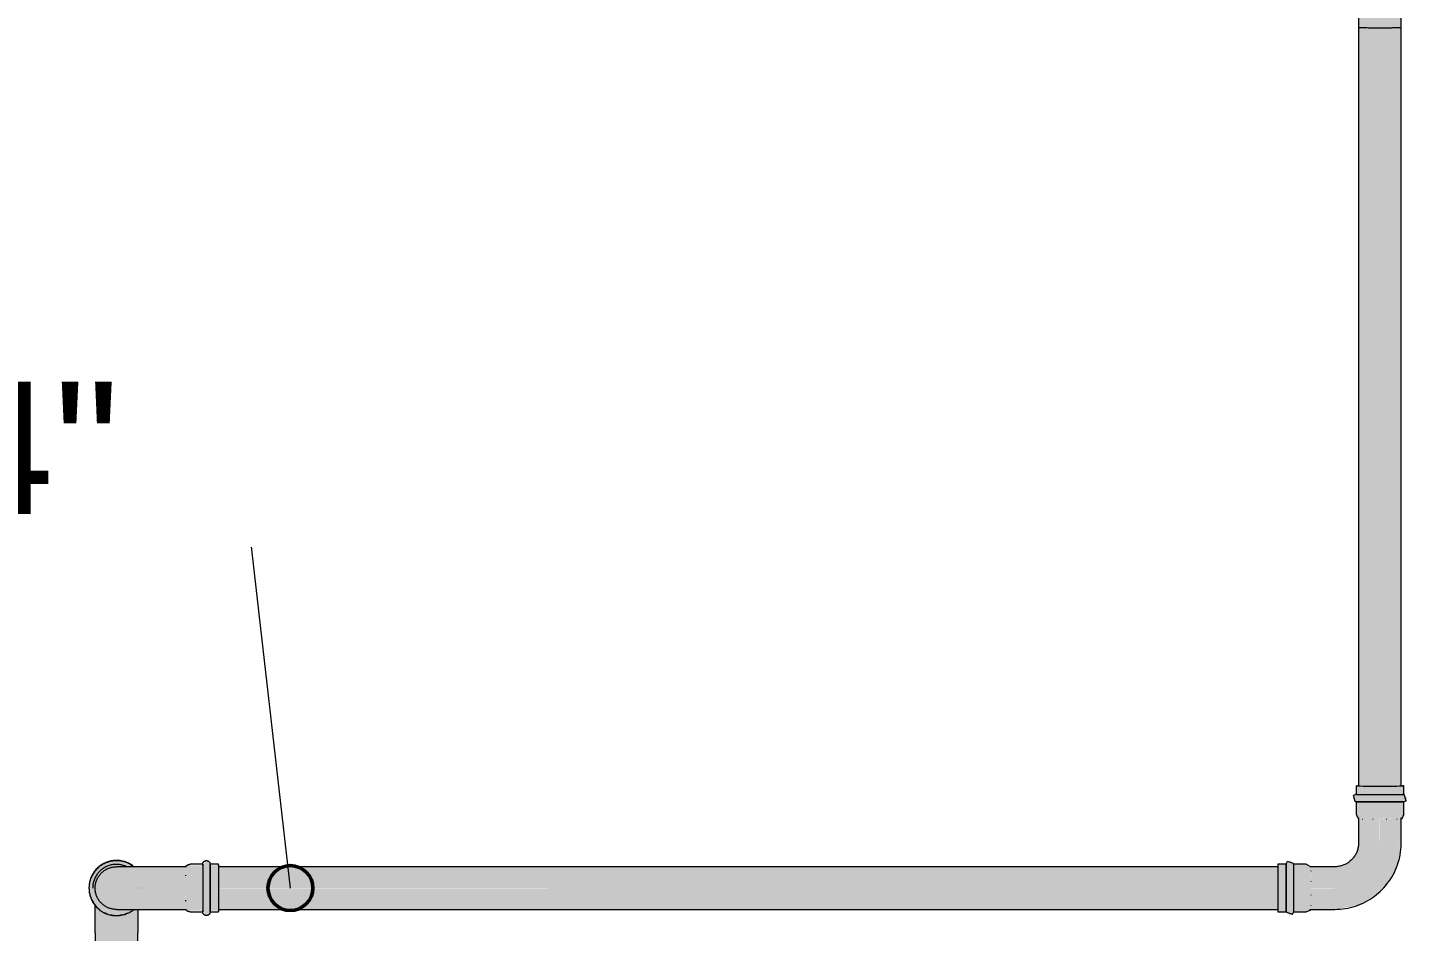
# Model space of a CAD drawing. Header units: inches. Extents: x -3385 to 41, y 7 to 1342.
# Drawn here: x -3025.1 to -2963.6, y 1121.2 to 1161.5 of the extents above; entities that cross this region are included whole.
import ezdxf

# ---------------------------------------------------------------- set-up
doc = ezdxf.new("R2010")
doc.units = ezdxf.units.IN
doc.header["$MEASUREMENT"] = 0
doc.layers.add('G-ANNO-DIMS', color=111, linetype='Continuous', lineweight=9)
doc.layers.add('P-PIPE', color=3, linetype='Continuous', lineweight=9)
doc.styles.add('Arial', font='arial.ttf', dxfattribs={"height": 5.901198})

# ---------------------------------------------------------------- blocks, each defined once
blk = doc.blocks.new('Victaulic-VicPress316-Elbow 90-45deg Style P568_P571 - Standard-V25-LOWER PARKING')
at = {"layer": 'P-PIPE'}
h = blk.add_hatch(color=256, dxfattribs=at)
h.paths.add_polyline_path([(-3022.288, 1122.75), (-3022.298, 1123.162), (-3022.378, 1123.162), (-3022.319, 1122.827), (-3022.298, 1122.775)], flags=0)
h.paths.add_polyline_path([(-3022.26, 1123.67), (-3022.045, 1124.003), (-3022.204, 1123.809), (-3022.255, 1123.681)], flags=0)
h.paths.add_polyline_path([(-3021.732, 1124.232), (-3021.434, 1124.34), (-3021.163, 1124.398), (-3021.396, 1124.375), (-3021.651, 1124.288), (-3021.732, 1124.232)], flags=0)
for points in [[(-3020.581, 1124.232), (-3020.724, 1124.316), (-3020.917, 1124.375), (-3021.157, 1124.385), (-3020.789, 1124.316), (-3020.582, 1124.232)], [(-3021.408, 1120.083), (-3021.361, 1120.089), (-3021.157, 1120.117), (-3021.163, 1121.173), (-3022.107, 1121.176), (-3022.106, 1120.097), (-3022.049, 1120.12), (-3021.972, 1120.09), (-3021.886, 1120.095), (-3021.811, 1120.099), (-3021.693, 1120.118), (-3021.557, 1120.1), (-3021.408, 1120.083)], [(-3020.334, 1120.089), (-3020.324, 1120.091), (-3020.253, 1120.12), (-3020.207, 1120.097), (-3020.221, 1121.176), (-3021.157, 1121.173), (-3021.157, 1120.117), (-3020.836, 1120.09), (-3020.534, 1120.108), (-3020.426, 1120.097), (-3020.341, 1120.09)], [(-3021.157, 1119.899), (-3021.16, 1120.116), (-3021.436, 1120.086), (-3021.767, 1120.109), (-3021.888, 1120.095), (-3022.004, 1120.094), (-3022.063, 1120.118), (-3022.164, 1120.058), (-3022.187, 1120.022), (-3022.164, 1119.902), (-3021.336, 1119.899)], [(-3021.157, 1119.342), (-3021.157, 1119.899), (-3022.164, 1119.901), (-3022.164, 1119.345), (-3021.434, 1119.343)], [(-3021.157, 1119.899), (-3020.15, 1119.902), (-3020.15, 1119.903), (-3020.127, 1120.021), (-3020.176, 1120.081), (-3020.267, 1120.119), (-3020.341, 1120.09), (-3020.619, 1120.118), (-3020.694, 1120.1), (-3020.946, 1120.1), (-3021.157, 1120.117), (-3021.157, 1120.021)], [(-3021.157, 1119.342), (-3020.15, 1119.345), (-3020.15, 1119.902), (-3021.157, 1119.899), (-3021.157, 1119.343)], [(-3021.157, 1119.013), (-3021.157, 1119.342), (-3022.167, 1119.344), (-3022.38, 1119.182), (-3022.314, 1119.067), (-3022.164, 1119.016), (-3021.362, 1119.014)], [(-3021.157, 1118.638), (-3021.157, 1119.013), (-3022.164, 1119.014), (-3022.164, 1118.641), (-3021.225, 1118.638)], [(-3021.157, 1119.013), (-3020.15, 1119.016), (-3019.991, 1119.069), (-3019.933, 1119.182), (-3020.046, 1119.275), (-3020.15, 1119.345), (-3021.157, 1119.342), (-3021.157, 1119.095)], [(-3021.157, 1118.638), (-3020.15, 1118.641), (-3020.15, 1119.016), (-3021.157, 1119.013), (-3021.157, 1118.692)]]:
    blk.add_hatch(color=256, dxfattribs=at).paths.add_polyline_path(points, flags=0)
h = blk.add_hatch(color=256, dxfattribs=at)
h.paths.add_polyline_path([(-3021.157, 1121.173), (-3021.163, 1121.939), (-3021.521, 1122.006), (-3021.828, 1122.146), (-3022.018, 1122.318), (-3022.107, 1122.423), (-3022.092, 1121.176), (-3021.163, 1121.173)], flags=0)
h.paths.add_polyline_path([(-3021.322, 1121.173), (-3021.322, 1121.173), (-3021.322, 1121.387)], flags=0)
h = blk.add_hatch(color=256, dxfattribs=at)
h.paths.add_polyline_path([(-3021.157, 1121.173), (-3020.207, 1121.177), (-3020.211, 1122.216), (-3020.399, 1122.216), (-3020.565, 1122.098), (-3020.869, 1121.985), (-3021.157, 1121.938), (-3021.157, 1121.173)], flags=0)
h.paths.add_polyline_path([(-3020.992, 1121.173), (-3020.992, 1121.173), (-3020.977, 1121.274)], flags=0)
for p, q in [((-3022.216, 1123.178), (-3022.216, 1123.176)), ((-3022.216, 1123.175), (-3022.216, 1123.173)), ((-3022.107, 1123.184), (-3022.107, 1123.179)), ((-3020.207, 1123.179), (-3020.207, 1123.184)), ((-3020.098, 1123.176), (-3020.098, 1123.178)), ((-3020.098, 1123.173), (-3020.098, 1123.175)), ((-3021.908, 1122.21), (-3021.894, 1122.199)), ((-3020.421, 1122.198), (-3020.398, 1122.216)), ((-3022.107, 1121.177), (-3022.107, 1120.073)), ((-3020.207, 1120.076), (-3020.207, 1121.177)), ((-3022.216, 1119.903), (-3022.107, 1120.121)), ((-3022.216, 1119.903), (-3022.216, 1119.347)), ((-3020.098, 1119.903), (-3020.207, 1120.121)), ((-3020.098, 1119.347), (-3020.098, 1119.903)), ((-3022.216, 1119.018), (-3022.216, 1118.642)), ((-3020.098, 1118.642), (-3020.098, 1119.018))]:
    blk.add_line(p, q, dxfattribs=at)
at = {"layer": 'P-PIPE', "flags": 128}
for points in [[(-3021.157, 1124.399), (-3021.206, 1124.398), (-3021.254, 1124.395), (-3021.303, 1124.39), (-3021.352, 1124.383), (-3021.4, 1124.375), (-3021.448, 1124.364), (-3021.495, 1124.351), (-3021.542, 1124.337), (-3021.588, 1124.321), (-3021.633, 1124.302), (-3021.678, 1124.282), (-3021.722, 1124.261), (-3021.765, 1124.237), (-3021.807, 1124.212), (-3021.848, 1124.185), (-3021.887, 1124.157), (-3021.926, 1124.127), (-3021.963, 1124.095), (-3022, 1124.062), (-3022.034, 1124.028), (-3022.068, 1123.992), (-3022.1, 1123.955), (-3022.13, 1123.917), (-3022.159, 1123.877), (-3022.186, 1123.837), (-3022.212, 1123.795), (-3022.236, 1123.752), (-3022.258, 1123.709), (-3022.278, 1123.664), (-3022.297, 1123.619), (-3022.314, 1123.573), (-3022.329, 1123.526), (-3022.342, 1123.479), (-3022.353, 1123.431), (-3022.362, 1123.383), (-3022.37, 1123.335), (-3022.375, 1123.286), (-3022.379, 1123.238), (-3022.38, 1123.189), (-3022.38, 1123.14), (-3022.377, 1123.091), (-3022.373, 1123.042), (-3022.367, 1122.994), (-3022.358, 1122.945), (-3022.348, 1122.897), (-3022.336, 1122.85), (-3022.322, 1122.803), (-3022.306, 1122.757), (-3022.289, 1122.711)], [(-3020.375, 1124.116), (-3020.405, 1124.141), (-3020.444, 1124.17), (-3020.485, 1124.198), (-3020.526, 1124.224), (-3020.568, 1124.248), (-3020.612, 1124.271), (-3020.656, 1124.292), (-3020.701, 1124.311), (-3020.747, 1124.328), (-3020.793, 1124.344), (-3020.84, 1124.357), (-3020.888, 1124.369), (-3020.936, 1124.379), (-3020.984, 1124.387), (-3021.033, 1124.393), (-3021.081, 1124.397), (-3021.13, 1124.399), (-3021.157, 1124.399)], [(-3022.269, 1122.666), (-3022.248, 1122.622), (-3022.225, 1122.579), (-3022.2, 1122.537), (-3022.174, 1122.496), (-3022.146, 1122.455), (-3022.116, 1122.416), (-3022.085, 1122.379), (-3022.053, 1122.342), (-3022.019, 1122.307), (-3021.983, 1122.273), (-3021.946, 1122.241)], [(-3022.107, 1123.182), (-3022.107, 1123.184), (-3022.107, 1123.184)], [(-3022.107, 1121.177), (-3022.107, 1121.258), (-3022.107, 1121.338), (-3022.107, 1121.418), (-3022.107, 1121.498), (-3022.107, 1121.577), (-3022.107, 1121.656), (-3022.107, 1121.734), (-3022.107, 1121.81), (-3022.107, 1121.886), (-3022.107, 1121.961), (-3022.107, 1122.035), (-3022.107, 1122.107), (-3022.107, 1122.177), (-3022.107, 1122.246), (-3022.107, 1122.313), (-3022.107, 1122.379), (-3022.107, 1122.423)], [(-3021.685, 1122.072), (-3021.657, 1122.059), (-3021.612, 1122.04), (-3021.567, 1122.023), (-3021.546, 1122.016)], [(-3020.771, 1122.014), (-3020.726, 1122.03), (-3020.68, 1122.049), (-3020.636, 1122.069)], [(-3020.207, 1122.216), (-3020.207, 1122.189), (-3020.207, 1122.118), (-3020.207, 1122.047), (-3020.207, 1121.973), (-3020.207, 1121.899), (-3020.207, 1121.823), (-3020.207, 1121.746), (-3020.207, 1121.669), (-3020.207, 1121.59), (-3020.207, 1121.511), (-3020.207, 1121.431), (-3020.207, 1121.351), (-3020.207, 1121.271), (-3020.207, 1121.19), (-3020.207, 1121.177)], [(-3021.417, 1121.98), (-3021.378, 1121.972), (-3021.329, 1121.964), (-3021.285, 1121.959)], [(-3021.026, 1121.959), (-3021.01, 1121.961), (-3020.962, 1121.968), (-3020.914, 1121.976), (-3020.898, 1121.98)], [(-3022.16, 1119.348), (-3022.174, 1119.348), (-3022.185, 1119.348), (-3022.195, 1119.348), (-3022.204, 1119.347), (-3022.212, 1119.347), (-3022.219, 1119.347), (-3022.228, 1119.346), (-3022.275, 1119.336), (-3022.239, 1119.019), (-3022.223, 1119.018), (-3022.216, 1119.017), (-3022.209, 1119.017), (-3022.2, 1119.017), (-3022.191, 1119.017), (-3022.18, 1119.017), (-3022.168, 1119.016), (-3022.154, 1119.016), (-3022.138, 1119.016), (-3022.121, 1119.016), (-3022.103, 1119.016), (-3022.083, 1119.016), (-3022.061, 1119.015), (-3022.038, 1119.015), (-3022.014, 1119.015), (-3021.988, 1119.015), (-3021.961, 1119.015), (-3021.933, 1119.015), (-3021.903, 1119.015), (-3021.873, 1119.014), (-3021.841, 1119.014), (-3021.808, 1119.014), (-3021.774, 1119.014), (-3021.739, 1119.014), (-3021.703, 1119.014), (-3021.666, 1119.014), (-3021.629, 1119.014), (-3021.59, 1119.014), (-3021.551, 1119.014), (-3021.512, 1119.014), (-3021.472, 1119.014), (-3021.431, 1119.013), (-3021.39, 1119.013), (-3021.348, 1119.013), (-3021.306, 1119.013), (-3021.264, 1119.013), (-3021.222, 1119.013), (-3021.18, 1119.013), (-3021.157, 1119.013)], [(-3021.157, 1119.013), (-3021.114, 1119.013), (-3021.072, 1119.013), (-3021.03, 1119.013), (-3020.988, 1119.013), (-3020.946, 1119.013), (-3020.905, 1119.013), (-3020.864, 1119.013), (-3020.823, 1119.014), (-3020.783, 1119.014), (-3020.744, 1119.014), (-3020.705, 1119.014), (-3020.667, 1119.014), (-3020.63, 1119.014), (-3020.594, 1119.014), (-3020.558, 1119.014), (-3020.524, 1119.014), (-3020.49, 1119.014), (-3020.458, 1119.014), (-3020.427, 1119.015), (-3020.396, 1119.015), (-3020.367, 1119.015), (-3020.34, 1119.015), (-3020.313, 1119.015), (-3020.288, 1119.015), (-3020.265, 1119.015), (-3020.242, 1119.015), (-3020.221, 1119.016), (-3020.202, 1119.016), (-3020.184, 1119.016), (-3020.168, 1119.016), (-3020.153, 1119.016), (-3020.14, 1119.016), (-3020.128, 1119.017), (-3020.118, 1119.017), (-3020.109, 1119.017), (-3020.102, 1119.017), (-3020.095, 1119.017), (-3020.086, 1119.018), (-3020.039, 1119.029), (-3020.075, 1119.345), (-3020.09, 1119.347), (-3020.098, 1119.347), (-3020.105, 1119.347), (-3020.113, 1119.348), (-3020.122, 1119.348), (-3020.133, 1119.348), (-3020.146, 1119.348)]]:
    blk.add_lwpolyline(points, dxfattribs=at)
at = {"layer": 'P-PIPE'}
for centre, major_axis, start_param, end_param in [((-3021.157, 1120.121), (-0.95, 0), 0.915628, 0.965322), ((-3021.157, 1120.121), (-0.95, 0), 2.17627, 2.225964), ((-3021.157, 1119.347), (-1.059, 0), 5.969026, 7.853982), ((-3021.157, 1119.018), (-1.059, 0), 5.991706, 7.853982), ((-3021.157, 1119.347), (-1.059, 0), 1.570796, 3.455752), ((-3021.157, 1119.018), (-1.059, 0), 1.570796, 3.409293), ((-3021.157, 1118.642), (-1.059, 0), 5.969026, 7.853982), ((-3021.157, 1118.642), (-1.059, 0), 1.570796, 3.455752)]:
    blk.add_ellipse(centre, major_axis=major_axis, ratio=0.004167, start_param=start_param, end_param=end_param, dxfattribs=at)
blk = doc.blocks.new('Victaulic-VicPress316-Elbow 90-45deg Style P568_P571 - Standard-1232493-LOWER PARKING')
at = {"layer": 'P-PIPE'}
h = blk.add_hatch(color=256, dxfattribs=at)
h.paths.add_polyline_path([(-3022.38, 1123.162), (-3022.298, 1123.162), (-3022.357, 1123.401)], flags=0)
h.paths.add_polyline_path([(-3022.298, 1123.162), (-3022.216, 1123.163), (-3022.162, 1123.448), (-3022.112, 1123.585), (-3021.987, 1123.808), (-3021.688, 1124.048), (-3021.587, 1124.114), (-3021.484, 1124.17), (-3021.364, 1124.185), (-3021.008, 1124.182), (-3020.829, 1124.17), (-3020.829, 1124.332), (-3021.163, 1124.384), (-3021.485, 1124.332), (-3021.79, 1124.209), (-3021.985, 1124.05), (-3022.286, 1123.631), (-3022.357, 1123.401), (-3022.298, 1123.162)], flags=0)
h.paths.add_polyline_path([(-3020.729, 1124.116), (-3020.425, 1124.128), (-3020.565, 1124.225), (-3020.829, 1124.332), (-3020.819, 1124.164), (-3020.729, 1124.116)], flags=0)
for points in [[(-3022.216, 1123.163), (-3022.107, 1123.165), (-3022.076, 1123.391), (-3022.017, 1123.559), (-3021.965, 1123.66), (-3021.842, 1123.817), (-3021.765, 1123.894), (-3021.562, 1124.019), (-3021.407, 1124.077), (-3021.322, 1124.1), (-3020.994, 1124.115), (-3020.729, 1124.116), (-3020.829, 1124.17), (-3020.921, 1124.17), (-3021.163, 1124.191), (-3021.484, 1124.17), (-3021.637, 1124.087), (-3022.017, 1123.777), (-3022.141, 1123.526), (-3022.191, 1123.342)], [(-3022.107, 1123.164), (-3019.709, 1123.168), (-3019.141, 1123.168), (-3019.141, 1124.117), (-3021.163, 1124.114), (-3021.399, 1124.079), (-3021.509, 1124.044), (-3021.633, 1123.986), (-3021.767, 1123.892), (-3021.914, 1123.732), (-3021.989, 1123.619), (-3022.049, 1123.489), (-3022.092, 1123.329), (-3022.107, 1123.165)], [(-3018.086, 1123.168), (-3018.084, 1123.183), (-3018.065, 1123.568), (-3018.065, 1123.844), (-3018.057, 1124), (-3018.086, 1124.071), (-3018.062, 1124.117), (-3019.141, 1124.102), (-3019.141, 1123.168)], [(-3018.086, 1123.168), (-3017.868, 1123.168), (-3017.87, 1124.174), (-3017.986, 1124.197), (-3018.046, 1124.148), (-3018.086, 1124.059), (-3018.057, 1123.984), (-3018.086, 1123.706), (-3018.068, 1123.631), (-3018.068, 1123.379), (-3018.085, 1123.171)], [(-3017.311, 1123.168), (-3017.311, 1124.174), (-3017.868, 1124.174), (-3017.868, 1123.168), (-3017.745, 1123.168)], [(-3016.982, 1123.168), (-3016.995, 1124.214), (-3017.034, 1124.332), (-3017.147, 1124.39), (-3017.2, 1124.333), (-3017.311, 1124.174), (-3017.311, 1123.168), (-3017.064, 1123.168)], [(-3016.66, 1123.168), (-3016.607, 1123.168), (-3016.607, 1124.174), (-3016.982, 1124.174), (-3016.982, 1123.168), (-3016.982, 1123.168)], [(-3021.157, 1121.938), (-3020.818, 1121.995), (-3020.524, 1122.115), (-3020.42, 1122.216), (-3020.726, 1122.211), (-3020.835, 1122.155), (-3020.949, 1122.14), (-3021.305, 1122.144), (-3021.533, 1122.182), (-3021.688, 1122.277), (-3022.016, 1122.545), (-3022.124, 1122.768), (-3022.191, 1123.013), (-3022.216, 1123.162), (-3022.298, 1123.162), (-3022.298, 1123.162), (-3022.286, 1122.692), (-3021.985, 1122.273), (-3021.749, 1122.098), (-3021.435, 1121.983), (-3021.163, 1121.939)], [(-3021.225, 1122.133), (-3020.829, 1122.155), (-3020.738, 1122.216), (-3021.322, 1122.229), (-3021.532, 1122.295), (-3021.688, 1122.381), (-3021.822, 1122.491), (-3021.93, 1122.618), (-3022.012, 1122.76), (-3022.071, 1122.918), (-3022.092, 1122.999), (-3022.107, 1123.163), (-3022.216, 1123.163), (-3022.151, 1122.851), (-3022.075, 1122.651), (-3022.009, 1122.536), (-3021.637, 1122.238), (-3021.484, 1122.155), (-3021.39, 1122.155)], [(-3021.157, 1122.214), (-3019.141, 1122.231), (-3019.141, 1123.168), (-3022.107, 1123.164), (-3022.092, 1122.999), (-3022.049, 1122.839), (-3021.967, 1122.671), (-3021.884, 1122.553), (-3021.767, 1122.436), (-3021.632, 1122.341), (-3021.407, 1122.251), (-3021.322, 1122.229), (-3021.163, 1122.215)], [(-3018.061, 1122.217), (-3018.086, 1122.275), (-3018.056, 1122.351), (-3018.062, 1122.438), (-3018.066, 1122.513), (-3018.086, 1122.63), (-3018.07, 1122.729), (-3018.057, 1122.964), (-3018.086, 1123.168), (-3019.141, 1123.168), (-3019.141, 1122.217), (-3018.086, 1122.217)], [(-3017.986, 1122.137), (-3017.868, 1122.16), (-3017.868, 1123.168), (-3018.085, 1123.165), (-3018.054, 1122.889), (-3018.077, 1122.557), (-3018.062, 1122.436), (-3018.06, 1122.32), (-3018.084, 1122.261), (-3018.024, 1122.16), (-3017.998, 1122.144)], [(-3017.868, 1122.16), (-3017.311, 1122.16), (-3017.311, 1123.168), (-3017.868, 1123.168), (-3017.868, 1122.243)], [(-3016.607, 1122.16), (-3016.607, 1123.168), (-3016.982, 1123.168), (-3016.982, 1122.16)]]:
    blk.add_hatch(color=256, dxfattribs=at).paths.add_polyline_path(points, flags=0)
h = blk.add_hatch(color=256, dxfattribs=at)
h.paths.add_polyline_path([(-3017.05, 1121.995), (-3017.034, 1122.001), (-3017.049, 1121.997)], flags=0)
h.paths.add_polyline_path([(-3017.147, 1121.943), (-3017.05, 1121.995), (-3016.982, 1122.16), (-3016.982, 1123.168), (-3017.311, 1123.168), (-3017.311, 1122.16), (-3017.196, 1121.995)], flags=0)
for p, q in [((-3018.042, 1124.117), (-3019.141, 1124.117)), ((-3017.311, 1124.226), (-3017.868, 1124.226)), ((-3016.607, 1124.226), (-3016.982, 1124.226)), ((-3022.216, 1123.163), (-3022.216, 1123.162)), ((-3022.216, 1123.161), (-3022.216, 1123.161)), ((-3022.107, 1123.164), (-3022.107, 1123.163)), ((-3020.207, 1123.163), (-3020.207, 1123.164)), ((-3020.098, 1123.162), (-3020.098, 1123.163)), ((-3020.098, 1123.161), (-3020.098, 1123.161)), ((-3019.141, 1122.217), (-3018.039, 1122.217)), ((-3017.868, 1122.108), (-3017.311, 1122.108)), ((-3016.982, 1122.108), (-3016.607, 1122.108))]:
    blk.add_line(p, q, dxfattribs=at)
at = {"layer": 'P-PIPE', "flags": 128}
for points in [[(-3020.392, 1124.116), (-3020.415, 1124.135), (-3020.455, 1124.164), (-3020.496, 1124.191), (-3020.537, 1124.217), (-3020.58, 1124.241), (-3020.624, 1124.263), (-3020.668, 1124.283), (-3020.713, 1124.302), (-3020.759, 1124.319), (-3020.806, 1124.334), (-3020.853, 1124.347), (-3020.901, 1124.358), (-3020.949, 1124.367), (-3020.997, 1124.375), (-3021.046, 1124.38), (-3021.095, 1124.384), (-3021.144, 1124.385), (-3021.192, 1124.385), (-3021.241, 1124.382), (-3021.29, 1124.378), (-3021.339, 1124.372), (-3021.387, 1124.363), (-3021.435, 1124.353), (-3021.482, 1124.341), (-3021.529, 1124.327), (-3021.575, 1124.311), (-3021.621, 1124.294), (-3021.666, 1124.274), (-3021.71, 1124.253), (-3021.753, 1124.23), (-3021.795, 1124.205), (-3021.837, 1124.179), (-3021.877, 1124.151), (-3021.916, 1124.121), (-3021.953, 1124.09), (-3021.99, 1124.057), (-3022.025, 1124.023), (-3022.059, 1123.988), (-3022.091, 1123.951), (-3022.122, 1123.913), (-3022.151, 1123.874), (-3022.179, 1123.834), (-3022.205, 1123.792), (-3022.23, 1123.75), (-3022.252, 1123.707), (-3022.273, 1123.662), (-3022.292, 1123.617), (-3022.31, 1123.571), (-3022.325, 1123.525), (-3022.339, 1123.478), (-3022.35, 1123.431), (-3022.36, 1123.383), (-3022.368, 1123.334), (-3022.374, 1123.286), (-3022.378, 1123.237), (-3022.38, 1123.188), (-3022.38, 1123.162)], [(-3020.695, 1124.116), (-3020.734, 1124.133), (-3020.773, 1124.15), (-3020.813, 1124.164), (-3020.853, 1124.177), (-3020.894, 1124.188), (-3020.935, 1124.198), (-3020.977, 1124.206), (-3021.019, 1124.212), (-3021.061, 1124.217), (-3021.103, 1124.22), (-3021.145, 1124.221), (-3021.188, 1124.221), (-3021.23, 1124.219), (-3021.272, 1124.215), (-3021.314, 1124.21), (-3021.356, 1124.203), (-3021.397, 1124.194), (-3021.438, 1124.183), (-3021.479, 1124.171), (-3021.519, 1124.158), (-3021.559, 1124.142), (-3021.597, 1124.125), (-3021.636, 1124.107), (-3021.673, 1124.087), (-3021.71, 1124.066), (-3021.745, 1124.043), (-3021.78, 1124.019), (-3021.814, 1123.993), (-3021.846, 1123.966), (-3021.878, 1123.938), (-3021.908, 1123.908), (-3021.938, 1123.878), (-3021.966, 1123.846), (-3021.992, 1123.813), (-3022.018, 1123.779), (-3022.042, 1123.744), (-3022.064, 1123.708), (-3022.085, 1123.672), (-3022.105, 1123.634), (-3022.123, 1123.596), (-3022.14, 1123.557), (-3022.155, 1123.517), (-3022.168, 1123.477), (-3022.18, 1123.436), (-3022.19, 1123.395), (-3022.198, 1123.354), (-3022.205, 1123.312), (-3022.21, 1123.27), (-3022.214, 1123.228), (-3022.215, 1123.185), (-3022.216, 1123.163)], [(-3022.107, 1123.164), (-3022.106, 1123.202), (-3022.104, 1123.24), (-3022.1, 1123.278), (-3022.095, 1123.316), (-3022.088, 1123.353), (-3022.079, 1123.39), (-3022.07, 1123.427), (-3022.058, 1123.463), (-3022.046, 1123.499), (-3022.032, 1123.534), (-3022.016, 1123.569), (-3021.999, 1123.603), (-3021.981, 1123.636), (-3021.962, 1123.669), (-3021.941, 1123.701), (-3021.919, 1123.731), (-3021.895, 1123.762), (-3021.871, 1123.791), (-3021.845, 1123.819), (-3021.819, 1123.846), (-3021.791, 1123.872), (-3021.762, 1123.896), (-3021.732, 1123.92), (-3021.702, 1123.942), (-3021.67, 1123.964), (-3021.638, 1123.983), (-3021.604, 1124.002), (-3021.571, 1124.019), (-3021.536, 1124.035), (-3021.501, 1124.05), (-3021.465, 1124.063), (-3021.429, 1124.074), (-3021.392, 1124.084), (-3021.355, 1124.093), (-3021.318, 1124.1), (-3021.281, 1124.106), (-3021.243, 1124.11), (-3021.205, 1124.113), (-3021.167, 1124.114), (-3021.157, 1124.114)], [(-3019.141, 1124.117), (-3019.222, 1124.117), (-3019.303, 1124.117), (-3019.383, 1124.117), (-3019.463, 1124.117), (-3019.542, 1124.117), (-3019.62, 1124.117), (-3019.698, 1124.117), (-3019.775, 1124.117), (-3019.851, 1124.117), (-3019.926, 1124.117), (-3020, 1124.116), (-3020.072, 1124.116), (-3020.143, 1124.116), (-3020.212, 1124.116), (-3020.279, 1124.116), (-3020.345, 1124.116), (-3020.409, 1124.116), (-3020.47, 1124.116), (-3020.53, 1124.116), (-3020.587, 1124.116), (-3020.642, 1124.116), (-3020.695, 1124.116), (-3020.745, 1124.116), (-3020.792, 1124.116), (-3020.837, 1124.116), (-3020.879, 1124.115), (-3020.919, 1124.115), (-3020.955, 1124.115), (-3020.989, 1124.115), (-3021.02, 1124.115), (-3021.047, 1124.115), (-3021.072, 1124.115), (-3021.094, 1124.115), (-3021.112, 1124.115), (-3021.127, 1124.115), (-3021.14, 1124.114), (-3021.148, 1124.114), (-3021.154, 1124.114), (-3021.157, 1124.114), (-3021.157, 1124.114)], [(-3018.086, 1124.117), (-3018.079, 1124.125), (-3018.072, 1124.134), (-3018.065, 1124.142), (-3018.057, 1124.149), (-3018.049, 1124.157), (-3018.041, 1124.164), (-3018.032, 1124.171), (-3018.023, 1124.177), (-3018.014, 1124.183), (-3018.005, 1124.189), (-3017.995, 1124.194), (-3017.986, 1124.199), (-3017.976, 1124.203), (-3017.966, 1124.208), (-3017.955, 1124.211), (-3017.945, 1124.215), (-3017.934, 1124.217), (-3017.924, 1124.22), (-3017.913, 1124.222), (-3017.902, 1124.223), (-3017.891, 1124.225), (-3017.881, 1124.225), (-3017.87, 1124.226), (-3017.868, 1124.226)], [(-3017.311, 1124.226), (-3017.311, 1124.232), (-3017.311, 1124.239), (-3017.31, 1124.245), (-3017.309, 1124.252), (-3017.308, 1124.258), (-3017.307, 1124.265), (-3017.305, 1124.271), (-3017.303, 1124.277), (-3017.301, 1124.284), (-3017.298, 1124.29), (-3017.296, 1124.296), (-3017.293, 1124.302), (-3017.289, 1124.307), (-3017.286, 1124.313), (-3017.282, 1124.319), (-3017.279, 1124.324), (-3017.275, 1124.329), (-3017.27, 1124.334), (-3017.266, 1124.339), (-3017.261, 1124.344), (-3017.257, 1124.348), (-3017.252, 1124.352), (-3017.246, 1124.357), (-3017.241, 1124.36), (-3017.236, 1124.364), (-3017.23, 1124.368), (-3017.224, 1124.371), (-3017.218, 1124.374), (-3017.212, 1124.377), (-3017.206, 1124.379), (-3017.2, 1124.381), (-3017.194, 1124.383), (-3017.188, 1124.385), (-3017.181, 1124.387), (-3017.175, 1124.388), (-3017.168, 1124.389), (-3017.162, 1124.39), (-3017.155, 1124.39), (-3017.148, 1124.39), (-3017.142, 1124.39), (-3017.135, 1124.39), (-3017.129, 1124.389), (-3017.122, 1124.388), (-3017.116, 1124.387), (-3017.109, 1124.386), (-3017.103, 1124.384), (-3017.097, 1124.382), (-3017.09, 1124.38), (-3017.084, 1124.378), (-3017.078, 1124.375), (-3017.072, 1124.372), (-3017.067, 1124.369), (-3017.061, 1124.366), (-3017.055, 1124.362), (-3017.05, 1124.359), (-3017.045, 1124.355), (-3017.04, 1124.351), (-3017.035, 1124.346), (-3017.03, 1124.342), (-3017.025, 1124.337), (-3017.021, 1124.332), (-3017.017, 1124.327), (-3017.013, 1124.321), (-3017.009, 1124.316), (-3017.006, 1124.31), (-3017.002, 1124.305), (-3016.999, 1124.299), (-3016.997, 1124.293), (-3016.994, 1124.287), (-3016.992, 1124.281), (-3016.99, 1124.275), (-3016.988, 1124.268), (-3016.986, 1124.262), (-3016.985, 1124.255), (-3016.984, 1124.249), (-3016.983, 1124.242), (-3016.983, 1124.236), (-3016.982, 1124.229), (-3016.982, 1124.226)], [(-3017.311, 1124.181), (-3017.311, 1124.192), (-3017.311, 1124.202), (-3017.311, 1124.21), (-3017.311, 1124.216), (-3017.311, 1124.221), (-3017.311, 1124.224), (-3017.311, 1124.226), (-3017.311, 1124.226)], [(-3017.311, 1124.226), (-3017.311, 1124.225), (-3017.311, 1124.222), (-3017.311, 1124.218), (-3017.311, 1124.212), (-3017.311, 1124.205), (-3017.311, 1124.195), (-3017.311, 1124.184), (-3017.311, 1124.172), (-3017.311, 1124.158), (-3017.311, 1124.142), (-3017.311, 1124.125), (-3017.311, 1124.106), (-3017.311, 1124.086), (-3017.311, 1124.064), (-3017.311, 1124.041), (-3017.311, 1124.016), (-3017.311, 1123.99), (-3017.311, 1123.963), (-3017.311, 1123.934), (-3017.311, 1123.905), (-3017.311, 1123.874), (-3017.311, 1123.841), (-3017.311, 1123.808), (-3017.311, 1123.774), (-3017.311, 1123.739), (-3017.311, 1123.703), (-3017.311, 1123.666), (-3017.311, 1123.628), (-3017.311, 1123.59), (-3017.311, 1123.55), (-3017.311, 1123.511), (-3017.311, 1123.47), (-3017.311, 1123.43), (-3017.311, 1123.388), (-3017.311, 1123.347), (-3017.311, 1123.305), (-3017.311, 1123.263), (-3017.311, 1123.22), (-3017.311, 1123.178), (-3017.311, 1123.168)], [(-3016.982, 1123.168), (-3016.982, 1123.21), (-3016.982, 1123.253), (-3016.982, 1123.295), (-3016.982, 1123.337), (-3016.982, 1123.378), (-3016.982, 1123.42), (-3016.982, 1123.461), (-3016.982, 1123.501), (-3016.982, 1123.541), (-3016.982, 1123.58), (-3016.982, 1123.619), (-3016.982, 1123.657), (-3016.982, 1123.694), (-3016.982, 1123.73), (-3016.982, 1123.766), (-3016.982, 1123.8), (-3016.982, 1123.834), (-3016.982, 1123.866), (-3016.982, 1123.897), (-3016.982, 1123.927), (-3016.982, 1123.956), (-3016.982, 1123.984), (-3016.982, 1124.01), (-3016.982, 1124.035), (-3016.982, 1124.059), (-3016.982, 1124.081), (-3016.982, 1124.101), (-3016.982, 1124.12), (-3016.982, 1124.138), (-3016.982, 1124.154), (-3016.982, 1124.169), (-3016.982, 1124.182), (-3016.982, 1124.193), (-3016.982, 1124.203), (-3016.982, 1124.211), (-3016.982, 1124.217), (-3016.982, 1124.221), (-3016.982, 1124.224), (-3016.982, 1124.226), (-3016.982, 1124.226)], [(-3016.982, 1124.226), (-3016.982, 1124.225), (-3016.982, 1124.222), (-3016.982, 1124.218), (-3016.982, 1124.212), (-3016.982, 1124.205), (-3016.982, 1124.195), (-3016.982, 1124.184), (-3016.982, 1124.172)], [(-3022.38, 1123.162), (-3022.379, 1123.113), (-3022.376, 1123.064), (-3022.371, 1123.015), (-3022.365, 1122.967), (-3022.356, 1122.919), (-3022.345, 1122.871), (-3022.333, 1122.823), (-3022.318, 1122.777), (-3022.302, 1122.731), (-3022.284, 1122.685), (-3022.264, 1122.64), (-3022.242, 1122.597), (-3022.219, 1122.554), (-3022.193, 1122.512), (-3022.167, 1122.471), (-3022.138, 1122.431), (-3022.108, 1122.392), (-3022.077, 1122.355), (-3022.044, 1122.319), (-3022.009, 1122.284), (-3021.973, 1122.251), (-3021.936, 1122.219), (-3021.898, 1122.188), (-3021.858, 1122.159), (-3021.818, 1122.132), (-3021.776, 1122.106), (-3021.733, 1122.083), (-3021.69, 1122.06), (-3021.645, 1122.04), (-3021.6, 1122.021), (-3021.554, 1122.004), (-3021.508, 1121.989), (-3021.46, 1121.976), (-3021.413, 1121.965), (-3021.365, 1121.956), (-3021.316, 1121.949), (-3021.268, 1121.943), (-3021.219, 1121.94), (-3021.17, 1121.938), (-3021.121, 1121.939), (-3021.072, 1121.941), (-3021.023, 1121.945), (-3020.975, 1121.952), (-3020.927, 1121.96), (-3020.879, 1121.97), (-3020.831, 1121.982), (-3020.784, 1121.996), (-3020.738, 1122.012), (-3020.692, 1122.03), (-3020.648, 1122.049), (-3020.603, 1122.07), (-3020.56, 1122.093), (-3020.518, 1122.118), (-3020.477, 1122.144), (-3020.437, 1122.172), (-3020.398, 1122.202), (-3020.381, 1122.216)], [(-3021.157, 1122.214), (-3021.195, 1122.215), (-3021.233, 1122.217), (-3021.27, 1122.221), (-3021.308, 1122.226), (-3021.345, 1122.233), (-3021.383, 1122.241), (-3021.419, 1122.251), (-3021.456, 1122.262), (-3021.491, 1122.275), (-3021.527, 1122.289), (-3021.561, 1122.305), (-3021.595, 1122.322), (-3021.629, 1122.34), (-3021.661, 1122.359), (-3021.693, 1122.38), (-3021.724, 1122.402), (-3021.754, 1122.425), (-3021.783, 1122.45), (-3021.811, 1122.476), (-3021.838, 1122.502), (-3021.864, 1122.53), (-3021.889, 1122.559), (-3021.913, 1122.589), (-3021.935, 1122.619), (-3021.956, 1122.651), (-3021.976, 1122.683), (-3021.995, 1122.716), (-3022.012, 1122.75), (-3022.028, 1122.785), (-3022.042, 1122.82), (-3022.055, 1122.856), (-3022.067, 1122.892), (-3022.077, 1122.928), (-3022.086, 1122.965), (-3022.093, 1123.003), (-3022.099, 1123.04), (-3022.103, 1123.078), (-3022.105, 1123.116), (-3022.107, 1123.154), (-3022.107, 1123.164)], [(-3017.311, 1123.168), (-3017.311, 1123.126), (-3017.311, 1123.083), (-3017.311, 1123.041), (-3017.311, 1122.999), (-3017.311, 1122.958), (-3017.311, 1122.916), (-3017.311, 1122.875), (-3017.311, 1122.835), (-3017.311, 1122.795), (-3017.311, 1122.756), (-3017.311, 1122.717), (-3017.311, 1122.679), (-3017.311, 1122.642), (-3017.311, 1122.605), (-3017.311, 1122.57), (-3017.311, 1122.535), (-3017.311, 1122.502), (-3017.311, 1122.469), (-3017.311, 1122.438), (-3017.311, 1122.408), (-3017.311, 1122.379), (-3017.311, 1122.351), (-3017.311, 1122.325), (-3017.311, 1122.3), (-3017.311, 1122.276), (-3017.311, 1122.254), (-3017.311, 1122.233), (-3017.311, 1122.214), (-3017.311, 1122.196), (-3017.311, 1122.18), (-3017.311, 1122.166), (-3017.311, 1122.153), (-3017.311, 1122.141), (-3017.311, 1122.131), (-3017.311, 1122.123), (-3017.311, 1122.117), (-3017.311, 1122.112), (-3017.311, 1122.109), (-3017.311, 1122.108), (-3017.311, 1122.108)], [(-3016.982, 1122.108), (-3016.982, 1122.109), (-3016.982, 1122.111), (-3016.982, 1122.115), (-3016.982, 1122.121), (-3016.982, 1122.129), (-3016.982, 1122.138), (-3016.982, 1122.149), (-3016.982, 1122.161), (-3016.982, 1122.176), (-3016.982, 1122.191), (-3016.982, 1122.209), (-3016.982, 1122.227), (-3016.982, 1122.248), (-3016.982, 1122.269), (-3016.982, 1122.293), (-3016.982, 1122.317), (-3016.982, 1122.343), (-3016.982, 1122.371), (-3016.982, 1122.399), (-3016.982, 1122.429), (-3016.982, 1122.46), (-3016.982, 1122.492), (-3016.982, 1122.525), (-3016.982, 1122.559), (-3016.982, 1122.595), (-3016.982, 1122.631), (-3016.982, 1122.668), (-3016.982, 1122.705), (-3016.982, 1122.744), (-3016.982, 1122.783), (-3016.982, 1122.823), (-3016.982, 1122.863), (-3016.982, 1122.904), (-3016.982, 1122.945), (-3016.982, 1122.987), (-3016.982, 1123.029), (-3016.982, 1123.071), (-3016.982, 1123.113), (-3016.982, 1123.155), (-3016.982, 1123.168)], [(-3021.157, 1122.214), (-3021.155, 1122.214), (-3021.15, 1122.214), (-3021.142, 1122.214), (-3021.131, 1122.215), (-3021.117, 1122.215), (-3021.099, 1122.215), (-3021.078, 1122.215), (-3021.054, 1122.215), (-3021.028, 1122.215), (-3020.998, 1122.215), (-3020.965, 1122.215), (-3020.929, 1122.215), (-3020.89, 1122.215), (-3020.849, 1122.216), (-3020.805, 1122.216), (-3020.758, 1122.216), (-3020.708, 1122.216), (-3020.657, 1122.216), (-3020.602, 1122.216), (-3020.546, 1122.216), (-3020.487, 1122.216), (-3020.425, 1122.216), (-3020.362, 1122.216), (-3020.297, 1122.216), (-3020.23, 1122.216), (-3020.162, 1122.216), (-3020.091, 1122.216), (-3020.019, 1122.216), (-3019.946, 1122.216), (-3019.872, 1122.217), (-3019.796, 1122.217), (-3019.719, 1122.217), (-3019.642, 1122.217), (-3019.563, 1122.217), (-3019.484, 1122.217), (-3019.404, 1122.217), (-3019.324, 1122.217), (-3019.244, 1122.217), (-3019.163, 1122.217), (-3019.141, 1122.217)], [(-3017.868, 1122.108), (-3017.879, 1122.108), (-3017.89, 1122.109), (-3017.9, 1122.11), (-3017.911, 1122.111), (-3017.922, 1122.113), (-3017.933, 1122.116), (-3017.943, 1122.118), (-3017.953, 1122.122), (-3017.964, 1122.125), (-3017.974, 1122.129), (-3017.984, 1122.134), (-3017.994, 1122.138), (-3018.003, 1122.144), (-3018.012, 1122.149), (-3018.022, 1122.155), (-3018.03, 1122.162), (-3018.039, 1122.168), (-3018.047, 1122.175), (-3018.055, 1122.183), (-3018.063, 1122.19), (-3018.071, 1122.198), (-3018.078, 1122.207), (-3018.085, 1122.215), (-3018.086, 1122.217)], [(-3017.311, 1122.108), (-3017.311, 1122.109), (-3017.311, 1122.111), (-3017.311, 1122.115), (-3017.311, 1122.121), (-3017.311, 1122.129), (-3017.311, 1122.138), (-3017.311, 1122.149), (-3017.311, 1122.161)], [(-3016.982, 1122.108), (-3016.982, 1122.101), (-3016.983, 1122.095), (-3016.983, 1122.088), (-3016.984, 1122.081), (-3016.986, 1122.075), (-3016.987, 1122.069), (-3016.989, 1122.062), (-3016.991, 1122.056), (-3016.993, 1122.05), (-3016.995, 1122.044), (-3016.998, 1122.038), (-3017.001, 1122.032), (-3017.004, 1122.026), (-3017.007, 1122.02), (-3017.011, 1122.015), (-3017.015, 1122.009), (-3017.019, 1122.004), (-3017.023, 1121.999), (-3017.027, 1121.994), (-3017.032, 1121.99), (-3017.037, 1121.985), (-3017.042, 1121.981), (-3017.047, 1121.977), (-3017.052, 1121.973), (-3017.058, 1121.969), (-3017.063, 1121.966), (-3017.069, 1121.963), (-3017.075, 1121.96), (-3017.081, 1121.957), (-3017.087, 1121.954), (-3017.093, 1121.952), (-3017.1, 1121.95), (-3017.106, 1121.948), (-3017.112, 1121.947), (-3017.119, 1121.946), (-3017.125, 1121.945), (-3017.132, 1121.944), (-3017.138, 1121.943), (-3017.145, 1121.943), (-3017.152, 1121.943), (-3017.158, 1121.944), (-3017.165, 1121.944), (-3017.171, 1121.945), (-3017.178, 1121.946), (-3017.184, 1121.947), (-3017.19, 1121.949), (-3017.197, 1121.951), (-3017.203, 1121.953), (-3017.209, 1121.955), (-3017.215, 1121.958), (-3017.221, 1121.961), (-3017.227, 1121.964), (-3017.233, 1121.967), (-3017.238, 1121.971), (-3017.244, 1121.975), (-3017.249, 1121.979), (-3017.254, 1121.983), (-3017.259, 1121.987), (-3017.263, 1121.992), (-3017.268, 1121.997), (-3017.272, 1122.002), (-3017.277, 1122.007), (-3017.28, 1122.012), (-3017.284, 1122.017), (-3017.288, 1122.023), (-3017.291, 1122.029), (-3017.294, 1122.034), (-3017.297, 1122.04), (-3017.299, 1122.046), (-3017.302, 1122.053), (-3017.304, 1122.059), (-3017.306, 1122.065), (-3017.307, 1122.072), (-3017.309, 1122.078), (-3017.31, 1122.084), (-3017.31, 1122.091), (-3017.311, 1122.098), (-3017.311, 1122.104), (-3017.311, 1122.108)], [(-3016.982, 1122.165), (-3016.982, 1122.152), (-3016.982, 1122.14), (-3016.982, 1122.131), (-3016.982, 1122.123), (-3016.982, 1122.117), (-3016.982, 1122.112), (-3016.982, 1122.109), (-3016.982, 1122.108), (-3016.982, 1122.108)]]:
    blk.add_lwpolyline(points, dxfattribs=at)
at = {"layer": 'P-PIPE'}
for centre, major_axis, start_param, end_param in [((-3017.311, 1123.167), (0, 1.059), 5.972786, 7.852708), ((-3016.982, 1123.167), (0, 1.059), 5.972786, 7.852708), ((-3016.607, 1123.167), (0, 1.059), 5.97282, 7.852708), ((-3018.086, 1123.167), (0, 0.95), 0.914354, 0.964057), ((-3017.311, 1123.167), (0, 1.059), 1.569522, 3.454462), ((-3016.982, 1123.167), (0, 1.059), 1.569522, 3.454462), ((-3016.607, 1123.167), (0, 1.059), 1.569523, 3.454478), ((-3018.086, 1123.167), (0, 0.95), 2.174996, 2.224711)]:
    blk.add_ellipse(centre, major_axis=major_axis, ratio=0.000001, start_param=start_param, end_param=end_param, dxfattribs=at)
blk = doc.blocks.new('Victaulic-VicPress316-Elbow 90-45deg Style P568_P571 - Standard-1232498-LOWER PARKING')
at = {"layer": 'P-PIPE'}
for points in [[(-2965.082, 1127.337), (-2963.8, 1127.341), (-2963.8, 1127.716), (-2965.191, 1127.712), (-2965.918, 1127.716), (-2965.918, 1127.341), (-2965.191, 1127.337)], [(-2965.191, 1127.008), (-2963.8, 1127.012), (-2963.747, 1127.047), (-2963.66, 1127.152), (-2963.635, 1127.176), (-2963.8, 1127.341), (-2965.191, 1127.337), (-2965.922, 1127.338), (-2965.974, 1127.303), (-2966.06, 1127.199), (-2966.082, 1127.176), (-2965.918, 1127.012), (-2965.191, 1127.008)], [(-2963.718, 1127.259), (-2963.744, 1127.306), (-2963.798, 1127.34), (-2963.722, 1127.263)], [(-2965.156, 1126.234), (-2965.028, 1126.247), (-2964.791, 1126.253), (-2964.487, 1126.247), (-2964.378, 1126.263), (-2964.086, 1126.235), (-2963.967, 1126.263), (-2963.898, 1126.261), (-2963.893, 1126.273), (-2963.867, 1126.288), (-2963.829, 1126.334), (-2963.8, 1126.455), (-2965.19, 1126.451), (-2965.917, 1126.454), (-2965.859, 1126.315), (-2965.8, 1126.247), (-2965.776, 1126.271), (-2965.61, 1126.235), (-2965.51, 1126.259), (-2965.202, 1126.241), (-2965.172, 1126.234)], [(-2964.863, 1125.178), (-2964.863, 1125.178), (-2964.875, 1126.257), (-2965.202, 1126.241), (-2965.347, 1126.264), (-2965.406, 1126.257), (-2965.538, 1126.257), (-2965.637, 1126.235), (-2965.779, 1126.27), (-2965.809, 1126.236), (-2965.795, 1125.181), (-2964.94, 1125.178)], [(-2964.863, 1125.178), (-2963.909, 1125.182), (-2963.921, 1126.245), (-2963.973, 1126.264), (-2964.139, 1126.242), (-2964.195, 1126.255), (-2964.487, 1126.247), (-2964.585, 1126.234), (-2964.715, 1126.247), (-2964.863, 1126.258)], [(-2966.874, 1122.216), (-2966.627, 1122.266), (-2966.15, 1122.334), (-2965.707, 1122.461), (-2965.404, 1122.643), (-2964.859, 1123.03), (-2964.758, 1123.114), (-2964.484, 1123.524), (-2964.309, 1123.757), (-2964.127, 1124.075), (-2964.028, 1124.456), (-2963.924, 1125.105), (-2963.909, 1125.182), (-2964.251, 1125.179), (-2964.863, 1125.178), (-2965.016, 1124.407), (-2965.453, 1123.753), (-2966.107, 1123.316), (-2966.878, 1123.162), (-2966.875, 1122.23)], [(-2966.878, 1123.162), (-2966.107, 1123.316), (-2965.451, 1123.756), (-2965.016, 1124.407), (-2964.863, 1125.178), (-2965.81, 1125.177), (-2965.951, 1124.649), (-2966.35, 1124.257), (-2966.875, 1124.101), (-2966.878, 1123.328)], [(-2969.409, 1122.107), (-2969.033, 1122.107), (-2969.038, 1123.336), (-2969.036, 1124.225), (-2969.409, 1124.225), (-2969.413, 1122.835), (-2969.41, 1122.173)], [(-2968.869, 1121.943), (-2968.704, 1122.107), (-2968.709, 1123.162), (-2968.707, 1124.229), (-2968.742, 1124.278), (-2968.844, 1124.365), (-2968.869, 1124.39), (-2969.033, 1124.225), (-2969.038, 1122.835), (-2969.033, 1122.107), (-2968.998, 1122.052), (-2968.891, 1121.966), (-2968.87, 1121.944)], [(-2968.704, 1122.107), (-2968.148, 1122.107), (-2968.152, 1123.23), (-2968.149, 1124.225), (-2968.704, 1124.225), (-2968.709, 1122.833), (-2968.705, 1122.177)], [(-2968.148, 1122.107), (-2968.011, 1122.165), (-2967.94, 1122.225), (-2967.965, 1122.249), (-2967.933, 1122.418), (-2967.957, 1122.516), (-2967.941, 1122.824), (-2967.934, 1122.881), (-2967.947, 1122.998), (-2967.953, 1123.234), (-2967.947, 1123.538), (-2967.963, 1123.647), (-2967.932, 1123.939), (-2967.957, 1124.058), (-2967.931, 1124.115), (-2967.931, 1124.117), (-2967.967, 1124.132), (-2967.978, 1124.157), (-2968.026, 1124.197), (-2968.148, 1124.225), (-2968.152, 1122.835), (-2968.148, 1122.132)], [(-2967.93, 1122.216), (-2966.875, 1122.23), (-2966.878, 1123.162), (-2967.957, 1123.15), (-2967.941, 1122.824), (-2967.963, 1122.679), (-2967.956, 1122.62), (-2967.955, 1122.488), (-2967.933, 1122.386), (-2967.965, 1122.247), (-2967.931, 1122.217)], [(-2968.786, 1122.025), (-2968.739, 1122.055), (-2968.706, 1122.106), (-2968.782, 1122.03)]]:
    blk.add_hatch(color=256, dxfattribs=at).paths.add_polyline_path(points, flags=0)
h = blk.add_hatch(color=256, dxfattribs=at)
h.paths.add_polyline_path([(-2964.005, 1126.453), (-2963.8, 1126.455), (-2963.8, 1127.012), (-2964.005, 1127.009), (-2964.005, 1126.454)], flags=0)
h.paths.add_polyline_path([(-2965.19, 1126.451), (-2964.005, 1126.453), (-2964.005, 1127.009), (-2965.918, 1127.009), (-2965.918, 1126.455), (-2965.343, 1126.452)], flags=0)
h = blk.add_hatch(color=256, dxfattribs=at)
h.paths.add_polyline_path([(-2964.134, 1124.047), (-2964.01, 1124.568), (-2964.028, 1124.456), (-2964.104, 1124.165)], flags=0)
h.paths.add_polyline_path([(-2964.608, 1123.337), (-2964.309, 1123.756), (-2964.346, 1123.699), (-2964.546, 1123.431)], flags=0)
h = blk.add_hatch(color=256, dxfattribs=at)
h.paths.add_polyline_path([(-2966.878, 1123.162), (-2966.875, 1124.116), (-2967.938, 1124.105), (-2967.959, 1124.052), (-2967.939, 1123.886), (-2967.953, 1123.831), (-2967.947, 1123.538), (-2967.935, 1123.44), (-2967.948, 1123.311), (-2967.958, 1123.162)], flags=0)
h.paths.add_polyline_path([(-2966.878, 1123.488), (-2966.878, 1123.488), (-2967.255, 1123.536)], flags=0)
for p, q in [((-2965.918, 1127.716), (-2965.918, 1127.341)), ((-2963.8, 1127.341), (-2963.8, 1127.716)), ((-2965.918, 1127.012), (-2965.918, 1126.455)), ((-2963.8, 1126.455), (-2963.8, 1127.012)), ((-2965.918, 1126.455), (-2965.809, 1126.237)), ((-2963.8, 1126.455), (-2963.886, 1126.256)), ((-2965.809, 1126.288), (-2965.809, 1125.182)), ((-2963.909, 1125.182), (-2963.909, 1126.288)), ((-2963.886, 1126.256), (-2963.909, 1126.237)), ((-2969.033, 1124.225), (-2969.409, 1124.225)), ((-2968.148, 1124.225), (-2968.704, 1124.225)), ((-2968.148, 1124.225), (-2967.93, 1124.116)), ((-2966.874, 1124.116), (-2967.978, 1124.116)), ((-2969.409, 1122.107), (-2969.033, 1122.107)), ((-2968.704, 1122.107), (-2968.148, 1122.107)), ((-2968.148, 1122.107), (-2967.962, 1122.181)), ((-2967.994, 1122.216), (-2966.874, 1122.216)), ((-2967.962, 1122.181), (-2967.93, 1122.216))]:
    blk.add_line(p, q, dxfattribs=at)
at = {"layer": 'P-PIPE', "flags": 128}
for points in [[(-2965.883, 1127.342), (-2965.894, 1127.342), (-2965.903, 1127.342), (-2965.911, 1127.341), (-2965.918, 1127.341), (-2965.926, 1127.341), (-2965.943, 1127.339), (-2966.03, 1127.297)], [(-2963.687, 1127.056), (-2963.785, 1127.012), (-2963.795, 1127.012), (-2963.802, 1127.011), (-2963.81, 1127.011), (-2963.819, 1127.011), (-2963.828, 1127.011), (-2963.84, 1127.011), (-2963.853, 1127.011), (-2963.868, 1127.01), (-2963.884, 1127.01), (-2963.901, 1127.01), (-2963.92, 1127.01), (-2963.941, 1127.01), (-2963.963, 1127.01), (-2963.986, 1127.009), (-2964.011, 1127.009), (-2964.037, 1127.009), (-2964.065, 1127.009), (-2964.094, 1127.009), (-2964.124, 1127.009), (-2964.155, 1127.009), (-2964.187, 1127.008), (-2964.22, 1127.008), (-2964.255, 1127.008), (-2964.29, 1127.008), (-2964.326, 1127.008), (-2964.363, 1127.008), (-2964.401, 1127.008), (-2964.44, 1127.008), (-2964.479, 1127.008), (-2964.519, 1127.008), (-2964.559, 1127.008), (-2964.6, 1127.008), (-2964.642, 1127.008), (-2964.683, 1127.008), (-2964.725, 1127.008), (-2964.767, 1127.007), (-2964.81, 1127.007), (-2964.852, 1127.007), (-2964.894, 1127.007), (-2964.937, 1127.007), (-2964.979, 1127.007), (-2965.021, 1127.008), (-2965.063, 1127.008), (-2965.104, 1127.008), (-2965.145, 1127.008), (-2965.186, 1127.008), (-2965.226, 1127.008), (-2965.265, 1127.008), (-2965.304, 1127.008), (-2965.342, 1127.008), (-2965.38, 1127.008), (-2965.416, 1127.008), (-2965.452, 1127.008), (-2965.486, 1127.008), (-2965.52, 1127.008), (-2965.553, 1127.009), (-2965.584, 1127.009), (-2965.614, 1127.009), (-2965.644, 1127.009), (-2965.671, 1127.009), (-2965.698, 1127.009), (-2965.723, 1127.009), (-2965.747, 1127.009), (-2965.77, 1127.01), (-2965.791, 1127.01), (-2965.81, 1127.01), (-2965.829, 1127.01), (-2965.845, 1127.01), (-2965.86, 1127.01), (-2965.874, 1127.011), (-2965.886, 1127.011), (-2965.896, 1127.011), (-2965.905, 1127.011), (-2965.913, 1127.011), (-2965.92, 1127.012), (-2965.928, 1127.012), (-2965.956, 1127.016), (-2966.03, 1127.297)], [(-2963.687, 1127.056), (-2963.781, 1127.34), (-2963.794, 1127.341), (-2963.801, 1127.341), (-2963.808, 1127.342), (-2963.816, 1127.342), (-2963.826, 1127.342), (-2963.837, 1127.342)], [(-2965.809, 1125.182), (-2965.81, 1125.139), (-2965.812, 1125.097), (-2965.816, 1125.054), (-2965.822, 1125.012), (-2965.83, 1124.97), (-2965.839, 1124.928), (-2965.85, 1124.887), (-2965.863, 1124.847), (-2965.877, 1124.806), (-2965.893, 1124.767), (-2965.91, 1124.728), (-2965.929, 1124.69), (-2965.95, 1124.652), (-2965.971, 1124.616), (-2965.995, 1124.58), (-2966.02, 1124.546), (-2966.046, 1124.512), (-2966.073, 1124.479), (-2966.102, 1124.448), (-2966.132, 1124.418), (-2966.147, 1124.403)], [(-2964.85, 1123.015), (-2964.765, 1123.097), (-2964.683, 1123.183), (-2964.605, 1123.272), (-2964.531, 1123.365), (-2964.46, 1123.46), (-2964.393, 1123.558), (-2964.33, 1123.658), (-2964.271, 1123.761), (-2964.216, 1123.866), (-2964.166, 1123.974), (-2964.12, 1124.083), (-2964.078, 1124.194), (-2964.041, 1124.307), (-2964.008, 1124.421), (-2963.98, 1124.536), (-2963.956, 1124.652), (-2963.938, 1124.769), (-2963.923, 1124.887), (-2963.914, 1125.005), (-2963.909, 1125.124), (-2963.909, 1125.182)], [(-2968.756, 1121.987), (-2969.032, 1122.088), (-2969.033, 1122.101), (-2969.034, 1122.108), (-2969.034, 1122.116), (-2969.034, 1122.124), (-2969.034, 1122.134), (-2969.034, 1122.145), (-2969.035, 1122.158), (-2969.035, 1122.172), (-2969.035, 1122.188), (-2969.035, 1122.205), (-2969.035, 1122.224), (-2969.035, 1122.244), (-2969.036, 1122.266), (-2969.036, 1122.289), (-2969.036, 1122.313), (-2969.036, 1122.339), (-2969.036, 1122.367), (-2969.036, 1122.395), (-2969.037, 1122.425), (-2969.037, 1122.456), (-2969.037, 1122.488), (-2969.037, 1122.521), (-2969.037, 1122.555), (-2969.037, 1122.59), (-2969.037, 1122.626), (-2969.037, 1122.663), (-2969.037, 1122.701), (-2969.037, 1122.739), (-2969.038, 1122.778), (-2969.038, 1122.818), (-2969.038, 1122.858), (-2969.038, 1122.899), (-2969.038, 1122.94), (-2969.038, 1122.982), (-2969.038, 1123.024), (-2969.038, 1123.066), (-2969.038, 1123.108), (-2969.038, 1123.151), (-2969.038, 1123.193), (-2969.038, 1123.235), (-2969.038, 1123.278), (-2969.038, 1123.32), (-2969.038, 1123.361), (-2969.038, 1123.403), (-2969.038, 1123.444), (-2969.038, 1123.485), (-2969.038, 1123.525), (-2969.038, 1123.564), (-2969.037, 1123.603), (-2969.037, 1123.642), (-2969.037, 1123.679), (-2969.037, 1123.716), (-2969.037, 1123.752), (-2969.037, 1123.787), (-2969.037, 1123.821), (-2969.037, 1123.853), (-2969.037, 1123.885), (-2969.036, 1123.916), (-2969.036, 1123.945), (-2969.036, 1123.973), (-2969.036, 1124), (-2969.036, 1124.026), (-2969.036, 1124.05), (-2969.036, 1124.073), (-2969.035, 1124.094), (-2969.035, 1124.114), (-2969.035, 1124.133), (-2969.035, 1124.149), (-2969.035, 1124.165), (-2969.035, 1124.179), (-2969.034, 1124.191), (-2969.034, 1124.202), (-2969.034, 1124.211), (-2969.034, 1124.219), (-2969.033, 1124.226), (-2969.033, 1124.234), (-2969.031, 1124.253), (-2968.981, 1124.346)], [(-2968.703, 1124.181), (-2968.703, 1124.193), (-2968.703, 1124.204), (-2968.703, 1124.213), (-2968.704, 1124.221), (-2968.704, 1124.228), (-2968.704, 1124.236), (-2968.709, 1124.266), (-2968.981, 1124.346)], [(-2966.147, 1124.403), (-2966.179, 1124.375), (-2966.211, 1124.348), (-2966.245, 1124.322), (-2966.28, 1124.297), (-2966.316, 1124.274), (-2966.353, 1124.253), (-2966.39, 1124.233), (-2966.429, 1124.214), (-2966.468, 1124.197), (-2966.507, 1124.181), (-2966.548, 1124.168), (-2966.589, 1124.155), (-2966.63, 1124.145), (-2966.671, 1124.136), (-2966.713, 1124.129), (-2966.756, 1124.123), (-2966.798, 1124.119), (-2966.841, 1124.117), (-2966.874, 1124.116)], [(-2966.874, 1122.216), (-2966.755, 1122.219), (-2966.637, 1122.226), (-2966.519, 1122.238), (-2966.402, 1122.254), (-2966.285, 1122.276), (-2966.169, 1122.301), (-2966.054, 1122.332), (-2965.941, 1122.367), (-2965.829, 1122.407), (-2965.719, 1122.451), (-2965.611, 1122.499), (-2965.505, 1122.552), (-2965.401, 1122.608), (-2965.299, 1122.669), (-2965.2, 1122.734), (-2965.103, 1122.803), (-2965.009, 1122.876), (-2964.919, 1122.952), (-2964.85, 1123.015)], [(-2968.756, 1121.987), (-2968.705, 1122.092), (-2968.704, 1122.102), (-2968.704, 1122.11), (-2968.703, 1122.117), (-2968.703, 1122.126), (-2968.703, 1122.136), (-2968.703, 1122.147)]]:
    blk.add_lwpolyline(points, dxfattribs=at)
at = {"layer": 'P-PIPE'}
for centre, major_axis, ratio, start_param, end_param in [((-2964.859, 1127.716), (1.059, 0), 0.004167, 3.141593, 6.278724), ((-2964.859, 1127.716), (1.059, 0), 0.004167, 2.803095, 2.899708), ((-2964.859, 1127.716), (1.059, 0), 0.004167, 0, 0.3408), ((-2964.859, 1127.341), (1.059, 0), 0.004167, 3.141593, 6.278724), ((-2964.859, 1127.012), (1.059, 0), 0.004167, 3.141593, 6.278724), ((-2964.859, 1126.237), (0.95, 0), 0.004167, 3.76545, 3.792299), ((-2964.859, 1126.237), (0.95, 0), 0.004167, 4.373035, 4.393768), ((-2964.859, 1126.237), (0.95, 0), 0.004167, 5.022087, 5.04282), ((-2964.859, 1126.237), (0.95, 0), 0.004167, 5.623556, 5.650405), ((-2969.409, 1123.166), (0, 1.059), 0.004461, 0.004167, 3.141593), ((-2969.033, 1123.166), (0, 1.059), 0.004461, 0.004167, 3.141593), ((-2968.704, 1123.166), (0, 1.059), 0.004461, 0.004167, 3.141593), ((-2967.93, 1123.166), (0, 0.95), 0.004461, 0.632485, 0.659335), ((-2967.93, 1123.166), (0, 0.95), 0.004461, 1.24007, 1.260804), ((-2967.93, 1123.166), (0, 0.95), 0.004461, 1.889122, 1.909856), ((-2967.93, 1123.166), (0, 0.95), 0.004461, 2.490591, 2.517441)]:
    blk.add_ellipse(centre, major_axis=major_axis, ratio=ratio, start_param=start_param, end_param=end_param, dxfattribs=at)

msp = doc.modelspace()

# ---------------------------------------------------------------- hatches: boundary and pattern name
at = {"layer": 'P-PIPE'}
h = msp.add_hatch(color=256, dxfattribs=at)
h.paths.add_polyline_path([(-2965.774, 1162.825), (-2965.81, 1162.792), (-2965.81, 1161.499), (-2965.774, 1161.498), (-2965.774, 1162.823)], flags=0)
h.paths.add_polyline_path([(-2964.855, 1161.495), (-2963.908, 1161.499), (-2963.909, 1165.987), (-2964.38, 1165.983), (-2965.81, 1165.987), (-2965.81, 1164.693), (-2964.855, 1163.739), (-2965.774, 1162.825), (-2965.774, 1161.498), (-2964.859, 1161.495)], flags=0)
h = msp.add_hatch(color=256, dxfattribs=at)
h.paths.add_polyline_path([(-2965.33, 1161.495), (-2965.33, 1161.495), (-2965.33, 1153.779)], flags=0)
h.paths.add_polyline_path([(-2965.188, 1127.712), (-2964.863, 1127.712), (-2964.859, 1161.495), (-2965.809, 1161.497), (-2965.807, 1127.715), (-2965.19, 1127.712)], flags=0)
h.paths.add_polyline_path([(-2965.337, 1127.713), (-2965.337, 1127.714), (-2965.337, 1140.033)], flags=0)
h = msp.add_hatch(color=256, dxfattribs=at)
h.paths.add_polyline_path([(-2964.187, 1161.496), (-2964.187, 1161.495), (-2964.23, 1153.779)], flags=0)
h.paths.add_polyline_path([(-2964.384, 1161.495), (-2964.384, 1161.495), (-2964.434, 1153.779)], flags=0)
h.paths.add_polyline_path([(-2964.859, 1127.712), (-2963.909, 1127.716), (-2963.909, 1161.499), (-2964.384, 1161.495), (-2964.859, 1161.495), (-2964.859, 1140.033)], flags=0)
for points in [[(-2969.413, 1123.166), (-2969.411, 1124.116), (-3016.607, 1124.117), (-3016.607, 1123.167), (-2969.831, 1123.166)], [(-2969.41, 1122.216), (-2969.418, 1123.166), (-3016.607, 1123.16), (-3016.607, 1122.217), (-2969.41, 1122.216)]]:
    msp.add_hatch(color=256, dxfattribs=at).paths.add_polyline_path(points, flags=0)

# ---------------------------------------------------------------- linework, layer by layer
at = {"layer": 'G-ANNO-DIMS'}
for p, q in [((-3015.664, 1142.926), (-3019.898, 1142.926)), ((-3013.406, 1123.167), (-3015.664, 1142.926))]:
    msp.add_line(p, q, dxfattribs=at)
at = {"layer": 'G-ANNO-DIMS', "lineweight": 50}
msp.add_circle((-3013.406, 1123.167), 1, dxfattribs=at)
at = {"layer": 'P-PIPE'}
for p, q in [((-2963.908, 1161.499), (-2963.908, 1165.987)), ((-2965.81, 1162.792), (-2965.81, 1161.499)), ((-2965.809, 1161.499), (-2965.809, 1127.715)), ((-2963.909, 1127.715), (-2963.909, 1161.499)), ((-2969.41, 1124.116), (-3016.607, 1124.117)), ((-3016.607, 1122.217), (-2969.41, 1122.216))]:
    msp.add_line(p, q, dxfattribs=at)
for major_axis, start_param, end_param in [((-0.951, 0), 0.004392, 0.263618), ((-0.951, 0), 0.266192, 0.524134), ((-0.951, 0), 0.527991, 0.785651), ((-0.95, 0), 0.788595, 1.047198), ((-0.951, 0), 0.789791, 1.047313), ((-0.95, 0), 1.050886, 1.308997), ((-0.951, 0), 1.05159, 1.309022), ((-0.95, 0), 1.313078, 1.570796), ((-0.951, 0), 1.313389, 1.570748), ((-0.951, 0), 1.575189, 1.83248), ((-0.95, 0), 1.575243, 1.832596), ((-0.951, 0), 1.836988, 2.094206), ((-0.95, 0), 1.837435, 2.094395), ((-0.951, 0), 2.098788, 2.355913), ((-0.95, 0), 2.099725, 2.356194), ((-0.951, 0), 2.360587, 2.617573), ((-0.951, 0), 2.622386, 2.87908), ((-0.951, 0), 2.884186, 3.141593)]:
    msp.add_ellipse((-2964.859, 1161.499), major_axis=major_axis, ratio=0.004167, start_param=start_param, end_param=end_param, dxfattribs=at)

# ---------------------------------------------------------------- block references
for name in ['Victaulic-VicPress316-Elbow 90-45deg Style P568_P571 - Standard-1232498-LOWER PARKING', 'Victaulic-VicPress316-Elbow 90-45deg Style P568_P571 - Standard-V25-LOWER PARKING', 'Victaulic-VicPress316-Elbow 90-45deg Style P568_P571 - Standard-1232493-LOWER PARKING']:
    msp.add_blockref(name, (0, 0), dxfattribs=at)

# ---------------------------------------------------------------- next in the draw order: texts
at = {"layer": 'G-ANNO-DIMS', "insert": (-3075.458, 1145.73), "char_height": 5.9012, "width": 64.872, "attachment_point": 1, "line_spacing_factor": 0.938532, "style": 'Arial', "bg_fill": 3, "box_fill_scale": 1.25, "bg_fill_color": 0, "bg_fill_transparency": 0}
msp.add_mtext('BOP 8\' - 6 3/4"', dxfattribs=at)

doc.saveas('drawing.dxf')
